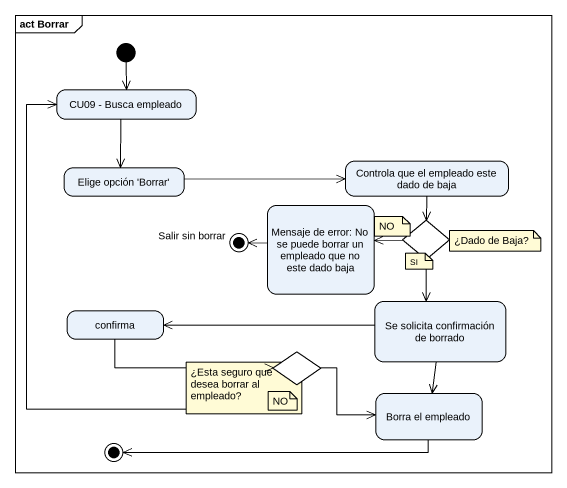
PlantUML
@startuml
mainframe act Borrar
hide empty description
state "CU09 - Busca empleado" as CU09_Busca_empleado
state "Elige opción 'Borrar'" as Elige_opción_Borrar
state "Controla que el empleado este dado de baja" as Controla_que_el_empleado
state "Salir sin borrar" as Salir_sin_borrar <<end>>
state "Mensaje de error: No se puede borrar un empleado que no este dado baja" as Mensaje_de_error_No_se
state choice1 <<choice>>
state confirma
state "Se solicita confirmación de borrado" as Se_solicita_confirmación_de
state choice2 <<choice>>
state "Borra el empleado" as Borra_el_empleado
state final1 <<end>>
[*] --> CU09_Busca_empleado
CU09_Busca_empleado --> Elige_opción_Borrar
Elige_opción_Borrar -right-> Controla_que_el_empleado
Controla_que_el_empleado --> choice1
Mensaje_de_error_No_se -left-> Salir_sin_borrar
choice1 -left-> Mensaje_de_error_No_se
choice1 --> Se_solicita_confirmación_de
confirma -right-> choice2
Se_solicita_confirmación_de -left-> confirma
Se_solicita_confirmación_de --> Borra_el_empleado
choice2 -up-> CU09_Busca_empleado
choice2 -right-> Borra_el_empleado
Borra_el_empleado -left-> final1
note as N1
  NO
end note
note as N2
  ¿Dado de Baja?
end note
note as N3
  SI
end note
note as N4
  ¿Esta seguro que desea borrar al empleado?
end note
note as N5
  NO
end note
@enduml
